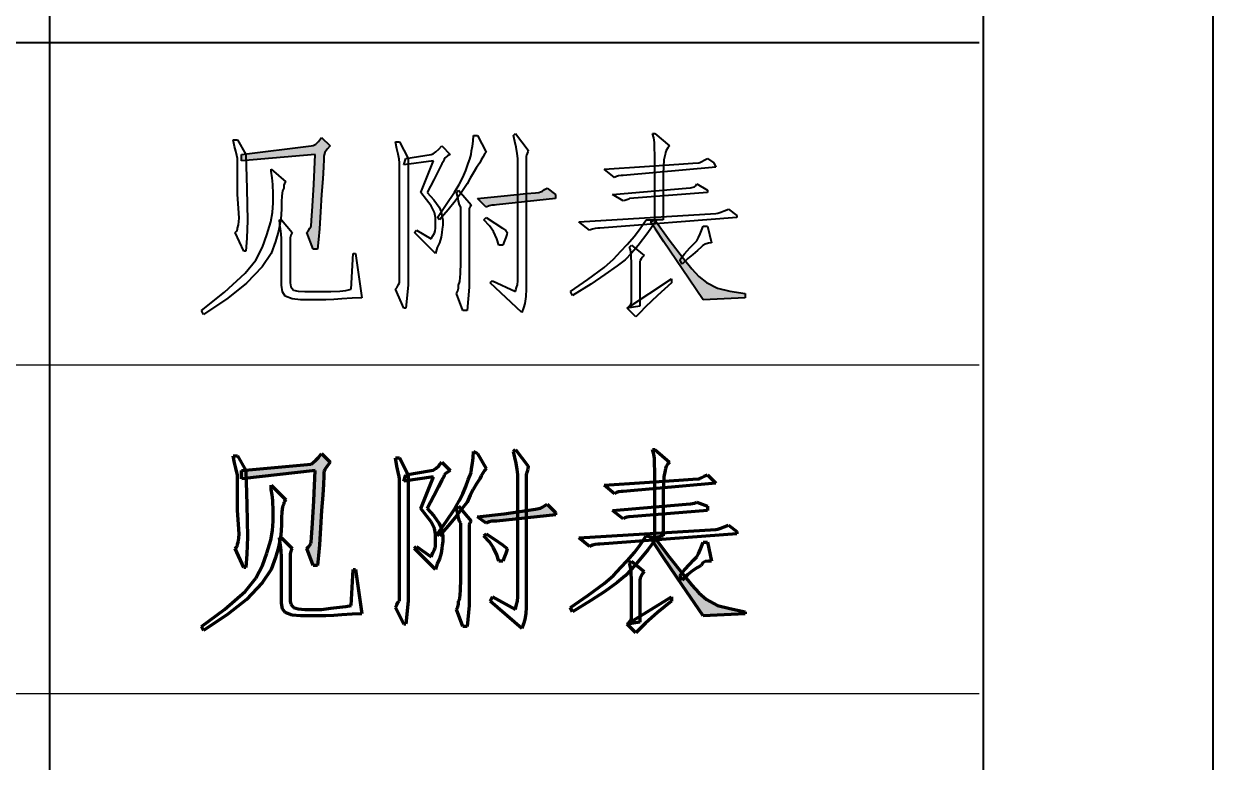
# Model space of a CAD drawing. Extents: x 457 to 4918, y -67 to 391.
# Drawn here: x 3634.45 to 3659.95, y -16.7 to -0.86 of the extents above; entities that cross this region are included whole.
import ezdxf

# ---------------------------------------------------------------- set-up
doc = ezdxf.new("R2010")
doc.units = 0
doc.header["$LTSCALE"] = 40
doc.header["$MEASUREMENT"] = 0
doc.layers.add('at_Entity', color=7, linetype='CONTINUOUS')
doc.layers.add('at_Solid', color=7, linetype='CONTINUOUS')

msp = doc.modelspace()

# ---------------------------------------------------------------- hatches: boundary and pattern name
at = {"layer": 'at_Solid'}
for points in [[(3640.744, -5.692), (3640.653, -5.692), (3640.518, -5.331), (3640.551, -5.29), (3640.584, -5.241), (3640.601, -5.208), (3640.608, -5.195), (3640.616, -5.076), (3640.637, -4.768), (3640.666, -4.305), (3640.698, -3.658), (3639.116, -3.794), (3639.116, -3.658), (3640.608, -3.477), (3640.65, -3.468), (3640.709, -3.437), (3640.768, -3.381), (3640.834, -3.297), (3641.015, -3.477), (3640.955, -3.545), (3640.906, -3.616), (3640.886, -3.664), (3640.879, -3.703), (3640.879, -3.761), (3640.873, -3.931), (3640.86, -4.184), (3640.834, -4.517), (3640.807, -4.891), (3640.785, -5.253), (3640.77, -5.482)], [(3645.851, -4.517), (3645.851, -4.607), (3644.586, -4.743), (3644.544, -4.744), (3644.484, -4.749), (3644.425, -4.762), (3644.36, -4.788), (3644.179, -4.607), (3644.746, -4.548), (3645.227, -4.498), (3645.422, -4.479), (3645.49, -4.472), (3645.524, -4.464), (3645.568, -4.443), (3645.612, -4.414), (3645.671, -4.381)], [(3649.016, -6.777), (3648.566, -6.115), (3648.174, -5.536), (3647.992, -5.264), (3647.885, -5.105), (3647.976, -5.059), (3648.289, -5.492), (3648.591, -5.893), (3648.774, -6.115), (3648.925, -6.28), (3649.087, -6.406), (3649.324, -6.527), (3649.586, -6.595), (3649.92, -6.642), (3649.92, -6.732)], [(3640.744, -12.473), (3640.653, -12.473), (3640.518, -12.111), (3640.551, -12.077), (3640.584, -12.039), (3640.601, -12.008), (3640.608, -11.975), (3640.616, -11.875), (3640.637, -11.567), (3640.666, -11.092), (3640.698, -10.438), (3639.116, -10.619), (3639.116, -10.438), (3640.608, -10.303), (3640.65, -10.268), (3640.709, -10.219), (3640.768, -10.162), (3640.834, -10.077), (3641.015, -10.258), (3640.955, -10.344), (3640.906, -10.415), (3640.886, -10.451), (3640.879, -10.484), (3640.879, -10.56), (3640.873, -10.73), (3640.86, -10.971), (3640.834, -11.297), (3640.807, -11.672), (3640.785, -12.033), (3640.77, -12.262)], [(3645.851, -11.342), (3645.851, -11.388), (3644.586, -11.523), (3644.544, -11.524), (3644.484, -11.529), (3644.425, -11.542), (3644.36, -11.568), (3644.179, -11.433), (3644.746, -11.367), (3645.227, -11.3), (3645.422, -11.266), (3645.49, -11.252), (3645.524, -11.244), (3645.568, -11.223), (3645.612, -11.194), (3645.671, -11.162)], [(3649.016, -13.557), (3648.566, -12.896), (3648.174, -12.316), (3647.992, -12.044), (3647.885, -11.885), (3647.976, -11.885), (3648.289, -12.291), (3648.591, -12.676), (3648.774, -12.895), (3648.925, -13.06), (3649.087, -13.206), (3649.324, -13.333), (3649.586, -13.401), (3649.92, -13.467), (3649.92, -13.512)]]:
    msp.add_hatch(color=0, dxfattribs=at).paths.add_polyline_path(points)

# ---------------------------------------------------------------- linework, layer by layer
at = {"layer": 'at_Entity', "color": 7, "lineweight": 40}
for p, q in [((3659.954, -67.166), (3659.954, 229.763)), ((3655.027, -62.194), (3655.027, 224.791)), ((3635.003, -22.191), (3635.003, 26.762)), ((3655.027, -62.194), (3655.027, -6.235))]:
    msp.add_line(p, q, dxfattribs=at)
at = {"layer": 'at_Entity', "color": 0, "lineweight": 40}
for p, q in [((3654.937, -1.263), (3474.899, -1.263)), ((3640.768, -3.381), (3640.834, -3.297)), ((3640.834, -3.297), (3641.015, -3.477)), ((3644.082, -3.376), (3644.089, -3.251)), ((3644.089, -3.251), (3644.179, -3.251)), ((3644.179, -3.251), (3644.36, -3.613)), ((3644.947, -3.251), (3644.993, -3.206)), ((3644.98, -3.382), (3644.947, -3.251)), ((3644.993, -3.206), (3645.264, -3.568)), ((3647.957, -3.305), (3647.931, -3.206)), ((3647.931, -3.206), (3647.976, -3.206)), ((3647.97, -3.399), (3647.957, -3.305)), ((3647.976, -3.206), (3648.292, -3.477)), ((3638.936, -3.342), (3639.026, -3.342)), ((3638.968, -3.485), (3638.936, -3.342)), ((3638.997, -3.587), (3638.968, -3.485)), ((3639.026, -3.342), (3639.207, -3.658)), ((3639.116, -3.658), (3640.608, -3.477)), ((3640.608, -3.477), (3640.65, -3.468)), ((3640.65, -3.468), (3640.709, -3.437)), ((3640.709, -3.437), (3640.768, -3.381)), ((3640.955, -3.545), (3640.906, -3.616)), ((3641.015, -3.477), (3640.955, -3.545)), ((3642.449, -3.537), (3642.416, -3.387)), ((3642.416, -3.387), (3642.506, -3.387)), ((3642.477, -3.654), (3642.449, -3.537)), ((3642.506, -3.387), (3642.687, -3.749)), ((3643.286, -3.6), (3643.345, -3.543)), ((3643.345, -3.543), (3643.411, -3.477)), ((3643.411, -3.477), (3643.591, -3.658)), ((3644.05, -3.582), (3644.067, -3.479)), ((3644.067, -3.479), (3644.082, -3.376)), ((3645.009, -3.503), (3644.98, -3.382)), ((3645.03, -3.639), (3645.009, -3.503)), ((3645.264, -3.568), (3645.257, -3.602)), ((3647.975, -3.53), (3647.97, -3.399)), ((3647.976, -3.658), (3647.975, -3.53)), ((3648.259, -3.518), (3648.226, -3.573)), ((3648.292, -3.477), (3648.259, -3.518)), ((3639.018, -3.679), (3638.997, -3.587)), ((3639.026, -3.749), (3639.018, -3.679)), ((3639.026, -3.809), (3639.026, -3.749)), ((3639.026, -3.923), (3639.026, -3.809)), ((3640.698, -3.658), (3639.116, -3.794)), ((3639.116, -3.794), (3639.116, -3.658)), ((3639.207, -3.658), (3639.232, -4.396)), ((3640.666, -4.305), (3640.698, -3.658)), ((3640.879, -3.761), (3640.873, -3.931)), ((3640.886, -3.664), (3640.879, -3.703)), ((3640.879, -3.703), (3640.879, -3.761)), ((3640.906, -3.616), (3640.886, -3.664)), ((3642.499, -3.762), (3642.477, -3.654)), ((3642.506, -3.839), (3642.499, -3.762)), ((3642.597, -3.884), (3642.642, -3.749)), ((3643.23, -3.794), (3642.597, -3.884)), ((3642.642, -3.749), (3643.184, -3.658)), ((3642.687, -3.749), (3642.687, -6.461)), ((3642.958, -4.472), (3643.23, -3.794)), ((3643.184, -3.658), (3643.226, -3.643)), ((3643.226, -3.643), (3643.286, -3.6)), ((3643.456, -3.794), (3643.412, -3.862)), ((3643.462, -3.761), (3643.456, -3.794)), ((3643.482, -3.73), (3643.462, -3.761)), ((3643.532, -3.692), (3643.482, -3.73)), ((3643.591, -3.658), (3643.532, -3.692)), ((3643.977, -3.854), (3644.011, -3.757)), ((3644.011, -3.757), (3644.043, -3.658)), ((3644.043, -3.658), (3644.05, -3.582)), ((3644.257, -3.774), (3644.224, -3.839)), ((3644.288, -3.714), (3644.257, -3.774)), ((3644.326, -3.655), (3644.288, -3.714)), ((3644.36, -3.613), (3644.326, -3.655)), ((3645.038, -3.749), (3645.03, -3.639)), ((3645.038, -6.37), (3645.038, -3.749)), ((3645.225, -3.671), (3645.219, -3.703)), ((3645.219, -3.703), (3645.219, -3.907)), ((3645.24, -3.64), (3645.225, -3.671)), ((3645.257, -3.602), (3645.24, -3.64)), ((3647.976, -5.059), (3647.976, -3.658)), ((3648.176, -3.775), (3648.159, -4.068)), ((3648.202, -3.658), (3648.176, -3.775)), ((3648.209, -3.619), (3648.202, -3.658)), ((3648.226, -3.573), (3648.209, -3.619)), ((3648.941, -3.831), (3648.984, -3.81)), ((3648.984, -3.81), (3649.04, -3.781)), ((3649.04, -3.781), (3649.106, -3.749)), ((3649.106, -3.749), (3649.242, -3.839)), ((3639.026, -4.194), (3639.026, -3.923)), ((3639.749, -4.02), (3639.749, -3.975)), ((3639.749, -3.975), (3640.066, -4.246)), ((3639.775, -4.158), (3639.749, -4.02)), ((3640.873, -3.931), (3640.86, -4.184)), ((3642.506, -3.952), (3642.506, -3.839)), ((3642.506, -4.156), (3642.506, -3.952)), ((3643.337, -4.006), (3643.238, -4.204)), ((3643.412, -3.862), (3643.337, -4.006)), ((3643.863, -4.155), (3643.923, -4.001)), ((3643.923, -4.001), (3643.977, -3.854)), ((3644.08, -4.061), (3644.018, -4.167)), ((3644.156, -3.941), (3644.08, -4.061)), ((3644.224, -3.839), (3644.156, -3.941)), ((3645.219, -3.907), (3645.219, -4.475)), ((3646.891, -3.975), (3647.756, -3.915)), ((3647.117, -4.155), (3646.891, -3.975)), ((3649.287, -3.929), (3647.298, -4.11)), ((3647.756, -3.915), (3648.491, -3.866)), ((3648.159, -4.068), (3648.157, -4.491)), ((3648.491, -3.866), (3648.798, -3.846)), ((3648.798, -3.846), (3648.925, -3.839)), ((3648.925, -3.839), (3648.941, -3.831)), ((3649.242, -3.839), (3649.287, -3.929)), ((3639.026, -4.517), (3639.026, -4.194)), ((3639.789, -4.301), (3639.775, -4.158)), ((3639.794, -4.503), (3639.789, -4.301)), ((3640.023, -4.318), (3640.02, -4.349)), ((3640.039, -4.28), (3640.023, -4.318)), ((3640.066, -4.246), (3640.039, -4.28)), ((3640.637, -4.768), (3640.666, -4.305)), ((3640.86, -4.184), (3640.834, -4.517)), ((3642.506, -4.615), (3642.506, -4.156)), ((3643.238, -4.204), (3643.094, -4.472)), ((3643.682, -4.465), (3643.783, -4.3)), ((3643.783, -4.3), (3643.863, -4.155)), ((3643.953, -4.291), (3643.842, -4.462)), ((3644.018, -4.167), (3643.953, -4.291)), ((3647.157, -4.129), (3647.117, -4.155)), ((3647.202, -4.116), (3647.157, -4.129)), ((3647.257, -4.111), (3647.202, -4.116)), ((3647.298, -4.11), (3647.257, -4.111)), ((3648.829, -4.352), (3648.866, -4.324)), ((3648.866, -4.324), (3648.88, -4.291)), ((3648.88, -4.291), (3649.106, -4.427)), ((3639.052, -4.811), (3639.026, -4.517)), ((3639.232, -4.396), (3639.244, -5.078)), ((3639.794, -4.698), (3639.794, -4.503)), ((3639.978, -4.547), (3639.975, -4.676)), ((3639.994, -4.439), (3639.978, -4.547)), ((3640.02, -4.381), (3639.994, -4.439)), ((3640.02, -4.349), (3640.02, -4.381)), ((3640.834, -4.517), (3640.807, -4.891)), ((3643.083, -4.629), (3642.958, -4.472)), ((3643.094, -4.472), (3643.239, -4.632)), ((3643.507, -4.734), (3643.682, -4.465)), ((3643.842, -4.462), (3643.696, -4.663)), ((3643.727, -4.472), (3643.772, -4.427)), ((3643.753, -4.57), (3643.727, -4.472)), ((3643.769, -4.658), (3643.753, -4.57)), ((3643.772, -4.427), (3644.043, -4.743)), ((3644.179, -4.607), (3644.746, -4.548)), ((3644.746, -4.548), (3645.227, -4.498)), ((3645.219, -4.475), (3645.219, -5.343)), ((3645.227, -4.498), (3645.422, -4.479)), ((3645.422, -4.479), (3645.49, -4.472)), ((3645.49, -4.472), (3645.524, -4.464)), ((3645.524, -4.464), (3645.568, -4.443)), ((3645.568, -4.443), (3645.612, -4.414)), ((3645.612, -4.414), (3645.671, -4.381)), ((3645.671, -4.381), (3645.851, -4.517)), ((3645.851, -4.517), (3645.851, -4.607)), ((3647.072, -4.517), (3648.654, -4.381)), ((3647.298, -4.653), (3647.072, -4.517)), ((3649.106, -4.472), (3647.433, -4.607)), ((3648.157, -4.491), (3648.157, -5.059)), ((3648.654, -4.381), (3648.746, -4.374)), ((3648.746, -4.374), (3648.829, -4.352)), ((3649.106, -4.427), (3649.106, -4.472)), ((3639.063, -5.023), (3639.052, -4.811)), ((3639.781, -4.901), (3639.794, -4.698)), ((3639.975, -4.833), (3639.959, -5.045)), ((3639.975, -4.676), (3639.975, -4.833)), ((3640.616, -5.076), (3640.637, -4.768)), ((3642.506, -5.15), (3642.506, -4.615)), ((3643.181, -4.763), (3643.083, -4.629)), ((3643.251, -4.904), (3643.181, -4.763)), ((3643.239, -4.632), (3643.355, -4.791)), ((3643.32, -5.014), (3643.507, -4.734)), ((3643.355, -4.791), (3643.397, -4.89)), ((3643.548, -4.844), (3643.365, -5.059)), ((3643.696, -4.663), (3643.548, -4.844)), ((3643.79, -4.739), (3643.769, -4.658)), ((3643.817, -4.788), (3643.79, -4.739)), ((3643.817, -4.862), (3643.817, -4.788)), ((3644.001, -4.815), (3643.998, -4.846)), ((3643.998, -4.846), (3643.998, -4.879)), ((3644.017, -4.777), (3644.001, -4.815)), ((3644.043, -4.743), (3644.017, -4.777)), ((3644.36, -4.788), (3644.179, -4.607)), ((3644.425, -4.762), (3644.36, -4.788)), ((3644.484, -4.749), (3644.425, -4.762)), ((3644.544, -4.744), (3644.484, -4.749)), ((3644.586, -4.743), (3644.544, -4.744)), ((3645.851, -4.607), (3644.586, -4.743)), ((3647.337, -4.646), (3647.298, -4.653)), ((3647.381, -4.631), (3647.337, -4.646)), ((3647.419, -4.615), (3647.381, -4.631)), ((3647.433, -4.607), (3647.419, -4.615)), ((3649.466, -4.866), (3649.558, -4.833)), ((3649.558, -4.833), (3649.739, -4.969)), ((3639.051, -5.172), (3639.063, -5.023)), ((3639.244, -5.078), (3639.233, -5.454)), ((3639.744, -5.106), (3639.781, -4.901)), ((3639.959, -5.045), (3639.911, -5.301)), ((3639.937, -5.158), (3639.93, -5.059)), ((3639.93, -5.059), (3639.975, -5.059)), ((3639.975, -5.059), (3640.201, -5.331)), ((3640.608, -5.195), (3640.616, -5.076)), ((3640.807, -4.891), (3640.785, -5.253)), ((3643.275, -5.014), (3643.251, -4.904)), ((3643.275, -5.08), (3643.275, -5.014)), ((3643.275, -5.139), (3643.275, -5.08)), ((3643.365, -5.059), (3643.32, -5.014)), ((3643.397, -4.89), (3643.411, -4.969)), ((3643.411, -4.969), (3643.43, -5.07)), ((3643.43, -5.07), (3643.43, -5.179)), ((3643.817, -5.006), (3643.817, -4.862)), ((3643.817, -5.309), (3643.817, -5.006)), ((3643.998, -4.879), (3643.998, -5.006)), ((3643.998, -5.006), (3643.998, -5.335)), ((3644.315, -5.059), (3644.36, -5.014)), ((3644.432, -5.191), (3644.315, -5.059)), ((3644.36, -5.014), (3644.545, -5.134)), ((3646.349, -5.105), (3649.287, -4.924)), ((3649.739, -5.014), (3646.801, -5.24)), ((3647.664, -5.249), (3647.795, -5.059)), ((3647.795, -5.059), (3648.021, -5.059)), ((3648.021, -5.059), (3647.826, -5.34)), ((3647.885, -5.105), (3647.976, -5.059)), ((3648.157, -5.059), (3647.976, -5.059)), ((3647.976, -5.059), (3648.289, -5.492)), ((3649.287, -4.924), (3649.329, -4.916)), ((3649.329, -4.916), (3649.394, -4.895)), ((3649.394, -4.895), (3649.466, -4.866)), ((3649.739, -4.969), (3649.739, -5.014)), ((3638.981, -5.331), (3639.007, -5.304)), ((3639.162, -5.737), (3638.981, -5.331)), ((3639.007, -5.304), (3639.024, -5.282)), ((3639.024, -5.282), (3639.026, -5.266)), ((3639.026, -5.24), (3639.051, -5.172)), ((3639.026, -5.266), (3639.026, -5.24)), ((3639.661, -5.384), (3639.744, -5.106)), ((3639.911, -5.301), (3639.841, -5.527)), ((3639.952, -5.25), (3639.937, -5.158)), ((3639.968, -5.365), (3639.952, -5.25)), ((3640.201, -5.331), (3640.175, -5.391)), ((3640.518, -5.331), (3640.551, -5.29)), ((3640.653, -5.692), (3640.518, -5.331)), ((3640.551, -5.29), (3640.584, -5.241)), ((3640.584, -5.241), (3640.601, -5.208)), ((3640.601, -5.208), (3640.608, -5.195)), ((3640.785, -5.253), (3640.77, -5.482)), ((3642.506, -5.686), (3642.506, -5.15)), ((3642.823, -5.331), (3642.868, -5.285)), ((3643.275, -5.783), (3642.823, -5.331)), ((3642.868, -5.285), (3643.184, -5.466)), ((3643.218, -5.406), (3643.251, -5.346)), ((3643.251, -5.346), (3643.268, -5.299)), ((3643.268, -5.299), (3643.275, -5.24)), ((3643.275, -5.199), (3643.275, -5.139)), ((3643.275, -5.24), (3643.275, -5.199)), ((3643.411, -5.331), (3643.396, -5.433)), ((3643.417, -5.258), (3643.411, -5.331)), ((3643.43, -5.179), (3643.417, -5.258)), ((3643.817, -5.647), (3643.817, -5.309)), ((3643.998, -5.335), (3643.998, -5.827)), ((3644.518, -5.314), (3644.432, -5.191)), ((3644.588, -5.466), (3644.518, -5.314)), ((3644.545, -5.134), (3644.711, -5.238)), ((3644.711, -5.238), (3644.785, -5.291)), ((3644.785, -5.291), (3644.812, -5.331)), ((3644.812, -5.331), (3644.804, -5.373)), ((3645.219, -5.343), (3645.219, -6.551)), ((3646.575, -5.285), (3646.349, -5.105)), ((3646.64, -5.259), (3646.575, -5.285)), ((3646.699, -5.246), (3646.64, -5.259)), ((3646.759, -5.241), (3646.699, -5.246)), ((3646.801, -5.24), (3646.759, -5.241)), ((3647.541, -5.414), (3647.664, -5.249)), ((3647.826, -5.34), (3647.624, -5.609)), ((3647.992, -5.264), (3647.885, -5.105)), ((3648.174, -5.536), (3647.992, -5.264)), ((3648.952, -5.362), (3648.983, -5.287)), ((3648.983, -5.287), (3649.016, -5.195)), ((3649.016, -5.195), (3649.106, -5.195)), ((3649.106, -5.195), (3649.196, -5.557)), ((3639.233, -5.454), (3639.207, -5.737)), ((3639.568, -5.647), (3639.661, -5.384)), ((3639.841, -5.527), (3639.749, -5.783)), ((3639.975, -5.466), (3639.968, -5.365)), ((3639.975, -6.461), (3639.975, -5.466)), ((3640.158, -5.446), (3640.156, -5.479)), ((3640.156, -5.479), (3640.156, -5.511)), ((3640.156, -5.511), (3640.156, -5.576)), ((3640.156, -5.576), (3640.156, -5.768)), ((3640.175, -5.391), (3640.158, -5.446)), ((3640.77, -5.482), (3640.744, -5.692)), ((3643.184, -5.466), (3643.218, -5.406)), ((3643.358, -5.553), (3643.314, -5.658)), ((3643.396, -5.433), (3643.358, -5.553)), ((3644.631, -5.602), (3644.588, -5.466)), ((3644.721, -5.602), (3644.631, -5.602)), ((3644.754, -5.51), (3644.721, -5.602)), ((3644.783, -5.438), (3644.754, -5.51)), ((3644.804, -5.373), (3644.783, -5.438)), ((3647.253, -5.737), (3647.388, -5.593)), ((3647.388, -5.593), (3647.541, -5.414)), ((3647.433, -5.647), (3647.479, -5.602)), ((3647.479, -5.602), (3647.75, -5.828)), ((3647.624, -5.609), (3647.481, -5.774)), ((3648.566, -6.115), (3648.174, -5.536)), ((3648.289, -5.492), (3648.591, -5.893)), ((3648.729, -5.665), (3648.808, -5.584)), ((3648.808, -5.584), (3648.88, -5.511)), ((3648.88, -5.511), (3648.914, -5.443)), ((3648.914, -5.443), (3648.952, -5.362)), ((3649.058, -5.586), (3649.01, -5.614)), ((3649.129, -5.564), (3649.058, -5.586)), ((3649.196, -5.557), (3649.129, -5.564)), ((3639.207, -5.737), (3639.162, -5.737)), ((3639.423, -5.923), (3639.568, -5.647)), ((3639.749, -5.783), (3639.555, -6.07)), ((3640.156, -5.768), (3640.156, -6.049)), ((3640.744, -5.692), (3640.653, -5.692)), ((3641.467, -6.551), (3641.512, -5.783)), ((3641.512, -5.783), (3641.557, -5.783)), ((3641.557, -5.783), (3641.693, -6.732)), ((3642.506, -6.077), (3642.506, -5.686)), ((3643.314, -5.658), (3643.275, -5.783)), ((3643.817, -5.974), (3643.817, -5.647)), ((3643.998, -5.827), (3643.998, -6.506)), ((3647.094, -5.908), (3647.253, -5.737)), ((3647.481, -5.774), (3647.343, -5.918)), ((3647.459, -5.707), (3647.433, -5.647)), ((3647.473, -5.812), (3647.459, -5.707)), ((3647.478, -6.016), (3647.473, -5.812)), ((3647.717, -5.862), (3647.684, -5.9)), ((3647.75, -5.828), (3647.717, -5.862)), ((3648.518, -5.918), (3648.619, -5.791)), ((3648.619, -5.791), (3648.729, -5.665)), ((3648.791, -5.803), (3648.688, -5.891)), ((3648.894, -5.716), (3648.791, -5.803)), ((3648.97, -5.647), (3648.894, -5.716)), ((3649.01, -5.614), (3648.97, -5.647)), ((3639.195, -6.209), (3639.423, -5.923)), ((3639.555, -6.07), (3639.222, -6.423)), ((3640.156, -6.049), (3640.156, -6.416)), ((3642.506, -6.332), (3642.506, -6.077)), ((3643.815, -6.214), (3643.817, -5.974)), ((3646.541, -6.341), (3646.892, -6.084)), ((3646.892, -6.084), (3647.094, -5.908)), ((3647.173, -6.045), (3646.909, -6.234)), ((3647.343, -5.918), (3647.173, -6.045)), ((3647.479, -6.235), (3647.478, -6.016)), ((3647.666, -5.931), (3647.659, -5.963)), ((3647.659, -5.963), (3647.659, -6.067)), ((3647.659, -6.067), (3647.659, -6.265)), ((3647.684, -5.9), (3647.666, -5.931)), ((3648.563, -6.009), (3648.518, -5.918)), ((3648.688, -5.891), (3648.563, -6.009)), ((3649.016, -6.777), (3648.566, -6.115)), ((3648.591, -5.893), (3648.774, -6.115)), ((3648.774, -6.115), (3648.925, -6.28)), ((3638.748, -6.613), (3639.195, -6.209)), ((3642.506, -6.416), (3642.506, -6.332)), ((3643.798, -6.384), (3643.815, -6.214)), ((3644.45, -6.416), (3644.495, -6.37)), ((3644.495, -6.37), (3644.993, -6.596)), ((3645.031, -6.455), (3645.038, -6.37)), ((3646.168, -6.596), (3646.541, -6.341)), ((3646.909, -6.234), (3646.605, -6.438)), ((3647.388, -6.958), (3648.337, -6.325)), ((3647.479, -6.444), (3647.479, -6.235)), ((3647.659, -6.265), (3647.659, -6.534)), ((3648.337, -6.325), (3648.337, -6.416)), ((3648.925, -6.28), (3649.087, -6.406)), ((3638.258, -7.003), (3638.748, -6.613)), ((3639.222, -6.423), (3638.819, -6.74)), ((3639.995, -6.604), (3639.975, -6.461)), ((3640.055, -6.701), (3639.995, -6.604)), ((3640.156, -6.416), (3640.174, -6.501)), ((3640.174, -6.501), (3640.232, -6.567)), ((3640.232, -6.567), (3640.329, -6.59)), ((3640.329, -6.59), (3640.472, -6.596)), ((3640.472, -6.596), (3640.834, -6.596)), ((3640.834, -6.596), (3641.028, -6.596)), ((3641.028, -6.596), (3641.226, -6.591)), ((3641.226, -6.591), (3641.355, -6.577)), ((3641.355, -6.577), (3641.467, -6.551)), ((3642.416, -6.551), (3642.443, -6.517)), ((3642.597, -6.958), (3642.416, -6.551)), ((3642.443, -6.517), (3642.465, -6.479)), ((3642.465, -6.479), (3642.48, -6.448)), ((3642.48, -6.448), (3642.506, -6.416)), ((3642.687, -6.461), (3642.642, -6.958)), ((3643.727, -6.642), (3643.753, -6.581)), ((3643.753, -6.581), (3643.77, -6.527)), ((3643.77, -6.527), (3643.772, -6.494)), ((3643.772, -6.461), (3643.798, -6.384)), ((3643.772, -6.494), (3643.772, -6.461)), ((3643.998, -6.506), (3643.953, -7.003)), ((3645.128, -7.048), (3644.45, -6.416)), ((3644.993, -6.596), (3645, -6.561)), ((3645, -6.561), (3645.016, -6.513)), ((3645.016, -6.513), (3645.031, -6.455)), ((3645.219, -6.551), (3645.211, -6.705)), ((3646.213, -6.687), (3646.168, -6.596)), ((3646.605, -6.438), (3646.213, -6.687)), ((3647.479, -6.603), (3647.479, -6.444)), ((3647.479, -6.737), (3647.479, -6.603)), ((3647.659, -6.534), (3647.659, -6.913)), ((3648.337, -6.416), (3648.039, -6.687)), ((3649.087, -6.406), (3649.324, -6.527)), ((3649.324, -6.527), (3649.586, -6.595)), ((3649.586, -6.595), (3649.92, -6.642)), ((3638.819, -6.74), (3638.303, -7.094)), ((3640.204, -6.759), (3640.055, -6.701)), ((3640.382, -6.777), (3640.204, -6.759)), ((3640.924, -6.777), (3640.382, -6.777)), ((3641.095, -6.77), (3640.924, -6.777)), ((3641.266, -6.755), (3641.095, -6.77)), ((3641.49, -6.739), (3641.266, -6.755)), ((3641.693, -6.732), (3641.49, -6.739)), ((3643.863, -7.003), (3643.727, -6.642)), ((3645.189, -6.853), (3645.161, -6.95)), ((3645.211, -6.705), (3645.189, -6.853)), ((3647.421, -6.924), (3647.455, -6.886)), ((3647.455, -6.886), (3647.472, -6.855)), ((3647.472, -6.855), (3647.479, -6.822)), ((3647.479, -6.822), (3647.479, -6.737)), ((3648.039, -6.687), (3647.78, -6.93)), ((3649.92, -6.732), (3649.016, -6.777)), ((3649.92, -6.642), (3649.92, -6.732)), ((3638.303, -7.094), (3638.258, -7.003)), ((3642.642, -6.958), (3642.597, -6.958)), ((3643.953, -7.003), (3643.863, -7.003)), ((3645.161, -6.95), (3645.128, -7.048)), ((3647.659, -6.913), (3647.388, -6.958)), ((3647.388, -6.958), (3647.421, -6.924)), ((3647.569, -7.139), (3647.388, -6.958)), ((3647.655, -7.053), (3647.569, -7.139)), ((3647.78, -6.93), (3647.655, -7.053))]:
    msp.add_line(p, q, dxfattribs=at)
at = {"layer": 'at_Entity', "color": 0, "lineweight": 80}
for p, q in [((3638.936, -10.122), (3639.026, -10.122)), ((3638.968, -10.272), (3638.936, -10.122)), ((3639.026, -10.122), (3639.207, -10.438)), ((3640.709, -10.219), (3640.768, -10.162)), ((3640.768, -10.162), (3640.834, -10.077)), ((3640.834, -10.077), (3641.015, -10.258)), ((3642.449, -10.344), (3642.416, -10.167)), ((3642.416, -10.167), (3642.506, -10.167)), ((3642.506, -10.167), (3642.687, -10.529)), ((3644.067, -10.281), (3644.082, -10.163)), ((3644.082, -10.163), (3644.089, -10.032)), ((3644.089, -10.032), (3644.179, -10.077)), ((3644.179, -10.077), (3644.36, -10.393)), ((3644.947, -10.032), (3644.993, -9.986)), ((3644.98, -10.163), (3644.947, -10.032)), ((3645.009, -10.284), (3644.98, -10.163)), ((3644.993, -9.986), (3645.264, -10.348)), ((3647.957, -10.085), (3647.931, -9.986)), ((3647.931, -9.986), (3647.976, -9.986)), ((3647.97, -10.18), (3647.957, -10.085)), ((3647.975, -10.311), (3647.97, -10.18)), ((3647.976, -9.986), (3648.292, -10.258)), ((3638.997, -10.387), (3638.968, -10.272)), ((3639.018, -10.478), (3638.997, -10.387)), ((3639.116, -10.438), (3640.608, -10.303)), ((3640.698, -10.438), (3639.116, -10.619)), ((3639.116, -10.619), (3639.116, -10.438)), ((3639.207, -10.438), (3639.232, -11.177)), ((3640.608, -10.303), (3640.65, -10.268)), ((3640.65, -10.268), (3640.709, -10.219)), ((3640.666, -11.092), (3640.698, -10.438)), ((3640.886, -10.451), (3640.879, -10.484)), ((3640.906, -10.415), (3640.886, -10.451)), ((3640.955, -10.344), (3640.906, -10.415)), ((3641.015, -10.258), (3640.955, -10.344)), ((3642.477, -10.472), (3642.449, -10.344)), ((3642.642, -10.529), (3643.184, -10.438)), ((3643.184, -10.438), (3643.226, -10.429)), ((3643.226, -10.429), (3643.286, -10.398)), ((3643.286, -10.398), (3643.345, -10.342)), ((3643.345, -10.342), (3643.411, -10.258)), ((3643.411, -10.258), (3643.591, -10.438)), ((3643.591, -10.438), (3643.532, -10.472)), ((3644.043, -10.484), (3644.05, -10.4)), ((3644.05, -10.4), (3644.067, -10.281)), ((3644.326, -10.435), (3644.288, -10.495)), ((3644.36, -10.393), (3644.326, -10.435)), ((3645.03, -10.419), (3645.009, -10.284)), ((3645.038, -10.529), (3645.03, -10.419)), ((3645.257, -10.408), (3645.24, -10.463)), ((3645.264, -10.348), (3645.257, -10.408)), ((3647.976, -10.438), (3647.975, -10.311)), ((3647.976, -11.885), (3647.976, -10.438)), ((3648.202, -10.438), (3648.176, -10.575)), ((3648.209, -10.399), (3648.202, -10.438)), ((3648.226, -10.353), (3648.209, -10.399)), ((3648.259, -10.299), (3648.226, -10.353)), ((3648.292, -10.258), (3648.259, -10.299)), ((3639.026, -10.529), (3639.018, -10.478)), ((3639.026, -10.595), (3639.026, -10.529)), ((3639.026, -10.722), (3639.026, -10.595)), ((3640.879, -10.56), (3640.873, -10.73)), ((3640.879, -10.484), (3640.879, -10.56)), ((3642.499, -10.568), (3642.477, -10.472)), ((3642.506, -10.619), (3642.499, -10.568)), ((3642.506, -10.732), (3642.506, -10.619)), ((3642.597, -10.664), (3642.642, -10.529)), ((3643.23, -10.574), (3642.597, -10.664)), ((3642.687, -10.529), (3642.687, -13.241)), ((3642.958, -11.252), (3643.23, -10.574)), ((3643.412, -10.642), (3643.337, -10.786)), ((3643.456, -10.574), (3643.412, -10.642)), ((3643.462, -10.541), (3643.456, -10.574)), ((3643.482, -10.51), (3643.462, -10.541)), ((3643.532, -10.472), (3643.482, -10.51)), ((3643.923, -10.782), (3643.977, -10.64)), ((3643.977, -10.64), (3644.011, -10.556)), ((3644.011, -10.556), (3644.043, -10.484)), ((3644.224, -10.619), (3644.156, -10.722)), ((3644.257, -10.554), (3644.224, -10.619)), ((3644.288, -10.495), (3644.257, -10.554)), ((3645.038, -13.151), (3645.038, -10.529)), ((3645.225, -10.496), (3645.219, -10.529)), ((3645.219, -10.529), (3645.219, -10.732)), ((3645.24, -10.463), (3645.225, -10.496)), ((3646.891, -10.755), (3647.756, -10.696)), ((3649.287, -10.71), (3647.298, -10.89)), ((3647.756, -10.696), (3648.491, -10.646)), ((3648.176, -10.575), (3648.159, -10.868)), ((3648.491, -10.646), (3648.798, -10.626)), ((3648.798, -10.626), (3648.925, -10.619)), ((3648.925, -10.619), (3648.941, -10.611)), ((3648.941, -10.611), (3648.984, -10.59)), ((3648.984, -10.59), (3649.04, -10.562)), ((3649.04, -10.562), (3649.106, -10.529)), ((3649.106, -10.529), (3649.242, -10.664)), ((3649.242, -10.664), (3649.287, -10.71)), ((3639.026, -10.993), (3639.026, -10.722)), ((3639.749, -10.845), (3639.749, -10.755)), ((3639.749, -10.755), (3640.066, -11.071)), ((3639.775, -10.957), (3639.749, -10.845)), ((3639.789, -11.089), (3639.775, -10.957)), ((3640.873, -10.73), (3640.86, -10.971)), ((3642.506, -10.937), (3642.506, -10.732)), ((3642.506, -11.395), (3642.506, -10.937)), ((3643.337, -10.786), (3643.238, -10.984)), ((3643.783, -11.087), (3643.863, -10.936)), ((3643.863, -10.936), (3643.923, -10.782)), ((3644.018, -10.966), (3643.953, -11.116)), ((3644.08, -10.847), (3644.018, -10.966)), ((3644.156, -10.722), (3644.08, -10.847)), ((3645.219, -10.732), (3645.219, -11.3)), ((3647.117, -10.936), (3646.891, -10.755)), ((3647.157, -10.91), (3647.117, -10.936)), ((3647.202, -10.896), (3647.157, -10.91)), ((3647.257, -10.891), (3647.202, -10.896)), ((3647.298, -10.89), (3647.257, -10.891)), ((3648.159, -10.868), (3648.157, -11.278)), ((3639.026, -11.297), (3639.026, -10.993)), ((3639.232, -11.177), (3639.244, -11.859)), ((3639.794, -11.303), (3639.789, -11.089)), ((3639.994, -11.22), (3639.978, -11.327)), ((3640.02, -11.162), (3639.994, -11.22)), ((3640.023, -11.12), (3640.02, -11.136)), ((3640.02, -11.136), (3640.02, -11.162)), ((3640.039, -11.098), (3640.023, -11.12)), ((3640.066, -11.071), (3640.039, -11.098)), ((3640.637, -11.567), (3640.666, -11.092)), ((3640.86, -10.971), (3640.834, -11.297)), ((3643.238, -10.984), (3643.094, -11.252)), ((3643.682, -11.265), (3643.783, -11.087)), ((3643.727, -11.252), (3643.772, -11.207)), ((3643.772, -11.207), (3644.043, -11.523)), ((3643.953, -11.116), (3643.842, -11.261)), ((3645.524, -11.244), (3645.568, -11.223)), ((3645.568, -11.223), (3645.612, -11.194)), ((3645.612, -11.194), (3645.671, -11.162)), ((3645.671, -11.162), (3645.851, -11.342)), ((3647.072, -11.297), (3648.654, -11.162)), ((3648.654, -11.162), (3648.746, -11.155)), ((3648.746, -11.155), (3648.829, -11.138)), ((3648.829, -11.138), (3648.866, -11.123)), ((3648.866, -11.123), (3648.88, -11.116)), ((3648.88, -11.116), (3649.106, -11.207)), ((3649.106, -11.207), (3649.106, -11.297)), ((3639.052, -11.591), (3639.026, -11.297)), ((3639.794, -11.523), (3639.794, -11.303)), ((3639.978, -11.327), (3639.975, -11.457)), ((3639.975, -11.457), (3639.975, -11.614)), ((3640.834, -11.297), (3640.807, -11.672)), ((3642.506, -11.93), (3642.506, -11.395)), ((3643.083, -11.409), (3642.958, -11.252)), ((3643.181, -11.543), (3643.083, -11.409)), ((3643.094, -11.252), (3643.239, -11.412)), ((3643.239, -11.412), (3643.355, -11.572)), ((3643.507, -11.533), (3643.682, -11.265)), ((3643.696, -11.445), (3643.548, -11.624)), ((3643.842, -11.261), (3643.696, -11.445)), ((3643.753, -11.37), (3643.727, -11.252)), ((3643.769, -11.456), (3643.753, -11.37)), ((3643.79, -11.525), (3643.769, -11.456)), ((3644.179, -11.433), (3644.746, -11.367)), ((3644.36, -11.568), (3644.179, -11.433)), ((3645.851, -11.388), (3644.586, -11.523)), ((3644.746, -11.367), (3645.227, -11.3)), ((3645.219, -11.3), (3645.219, -12.168)), ((3645.227, -11.3), (3645.422, -11.266)), ((3645.422, -11.266), (3645.49, -11.252)), ((3645.49, -11.252), (3645.524, -11.244)), ((3645.851, -11.342), (3645.851, -11.388)), ((3647.298, -11.478), (3647.072, -11.297)), ((3647.337, -11.452), (3647.298, -11.478)), ((3647.381, -11.439), (3647.337, -11.452)), ((3647.419, -11.434), (3647.381, -11.439)), ((3647.433, -11.433), (3647.419, -11.434)), ((3649.106, -11.297), (3647.433, -11.433)), ((3648.157, -11.278), (3648.157, -11.84)), ((3639.063, -11.803), (3639.052, -11.591)), ((3639.744, -11.931), (3639.781, -11.727)), ((3639.781, -11.727), (3639.794, -11.523)), ((3639.975, -11.614), (3639.959, -11.826)), ((3640.616, -11.875), (3640.637, -11.567)), ((3640.807, -11.672), (3640.785, -12.033)), ((3643.251, -11.684), (3643.181, -11.543)), ((3643.275, -11.795), (3643.251, -11.684)), ((3643.32, -11.795), (3643.507, -11.533)), ((3643.355, -11.572), (3643.397, -11.67)), ((3643.548, -11.624), (3643.365, -11.84)), ((3643.397, -11.67), (3643.411, -11.749)), ((3643.817, -11.568), (3643.79, -11.525)), ((3643.817, -11.642), (3643.817, -11.568)), ((3643.817, -11.786), (3643.817, -11.642)), ((3644.001, -11.595), (3643.998, -11.626)), ((3643.998, -11.626), (3643.998, -11.659)), ((3643.998, -11.659), (3643.998, -11.793)), ((3644.017, -11.557), (3644.001, -11.595)), ((3644.043, -11.523), (3644.017, -11.557)), ((3644.425, -11.542), (3644.36, -11.568)), ((3644.484, -11.529), (3644.425, -11.542)), ((3644.544, -11.524), (3644.484, -11.529)), ((3644.586, -11.523), (3644.544, -11.524)), ((3646.349, -11.885), (3649.287, -11.704)), ((3649.287, -11.704), (3649.329, -11.696)), ((3649.329, -11.696), (3649.394, -11.675)), ((3649.394, -11.675), (3649.466, -11.646)), ((3649.466, -11.646), (3649.558, -11.614)), ((3649.558, -11.614), (3649.739, -11.749)), ((3639.026, -12.021), (3639.051, -11.952)), ((3639.051, -11.952), (3639.063, -11.803)), ((3639.244, -11.859), (3639.233, -12.234)), ((3639.661, -12.21), (3639.744, -11.931)), ((3639.959, -11.826), (3639.911, -12.081)), ((3639.937, -11.957), (3639.93, -11.885)), ((3639.93, -11.885), (3639.975, -11.885)), ((3639.952, -12.039), (3639.937, -11.957)), ((3639.975, -11.885), (3640.201, -12.111)), ((3640.601, -12.008), (3640.608, -11.975)), ((3640.608, -11.975), (3640.616, -11.875)), ((3642.506, -12.466), (3642.506, -11.93)), ((3643.275, -11.86), (3643.275, -11.795)), ((3643.275, -11.922), (3643.275, -11.86)), ((3643.275, -11.998), (3643.275, -11.922)), ((3643.365, -11.84), (3643.32, -11.795)), ((3643.411, -11.749), (3643.43, -11.85)), ((3643.43, -11.96), (3643.417, -12.039)), ((3643.43, -11.85), (3643.43, -11.96)), ((3643.817, -12.09), (3643.817, -11.786)), ((3643.998, -11.793), (3643.998, -12.139)), ((3644.315, -11.84), (3644.36, -11.795)), ((3644.432, -11.971), (3644.315, -11.84)), ((3644.36, -11.795), (3644.545, -11.92)), ((3644.518, -12.094), (3644.432, -11.971)), ((3644.545, -11.92), (3644.711, -12.036)), ((3646.575, -12.066), (3646.349, -11.885)), ((3649.739, -11.795), (3646.801, -12.021)), ((3647.664, -12.03), (3647.795, -11.84)), ((3647.795, -11.84), (3648.021, -11.885)), ((3648.021, -11.885), (3647.826, -12.139)), ((3647.992, -12.044), (3647.885, -11.885)), ((3647.885, -11.885), (3647.976, -11.885)), ((3648.157, -11.84), (3647.976, -11.885)), ((3647.976, -11.885), (3648.289, -12.291)), ((3648.983, -12.067), (3649.016, -11.975)), ((3649.016, -11.975), (3649.106, -11.975)), ((3649.106, -11.975), (3649.196, -12.382)), ((3649.739, -11.749), (3649.739, -11.795)), ((3638.981, -12.111), (3639.007, -12.084)), ((3639.162, -12.518), (3638.981, -12.111)), ((3639.007, -12.084), (3639.024, -12.062)), ((3639.024, -12.062), (3639.026, -12.047)), ((3639.026, -12.047), (3639.026, -12.021)), ((3639.233, -12.234), (3639.207, -12.518)), ((3639.568, -12.473), (3639.661, -12.21)), ((3639.911, -12.081), (3639.841, -12.307)), ((3639.968, -12.165), (3639.952, -12.039)), ((3639.975, -12.292), (3639.968, -12.165)), ((3640.158, -12.226), (3640.156, -12.259)), ((3640.175, -12.171), (3640.158, -12.226)), ((3640.201, -12.111), (3640.175, -12.171)), ((3640.518, -12.111), (3640.551, -12.077)), ((3640.653, -12.473), (3640.518, -12.111)), ((3640.551, -12.077), (3640.584, -12.039)), ((3640.584, -12.039), (3640.601, -12.008)), ((3640.785, -12.033), (3640.77, -12.262)), ((3642.823, -12.111), (3642.868, -12.066)), ((3643.275, -12.563), (3642.823, -12.111)), ((3642.868, -12.066), (3643.184, -12.292)), ((3643.184, -12.292), (3643.218, -12.206)), ((3643.218, -12.206), (3643.251, -12.134)), ((3643.251, -12.134), (3643.268, -12.099)), ((3643.268, -12.099), (3643.275, -12.066)), ((3643.275, -12.066), (3643.275, -11.998)), ((3643.396, -12.213), (3643.358, -12.333)), ((3643.411, -12.111), (3643.396, -12.213)), ((3643.417, -12.039), (3643.411, -12.111)), ((3643.817, -12.427), (3643.817, -12.09)), ((3643.998, -12.139), (3643.998, -12.645)), ((3644.588, -12.247), (3644.518, -12.094)), ((3644.711, -12.036), (3644.785, -12.091)), ((3644.783, -12.218), (3644.754, -12.291)), ((3644.804, -12.153), (3644.783, -12.218)), ((3644.785, -12.091), (3644.812, -12.111)), ((3644.812, -12.111), (3644.804, -12.153)), ((3645.219, -12.168), (3645.219, -13.377)), ((3646.64, -12.04), (3646.575, -12.066)), ((3646.699, -12.026), (3646.64, -12.04)), ((3646.759, -12.021), (3646.699, -12.026)), ((3646.801, -12.021), (3646.759, -12.021)), ((3647.388, -12.374), (3647.541, -12.195)), ((3647.541, -12.195), (3647.664, -12.03)), ((3647.826, -12.139), (3647.624, -12.391)), ((3648.174, -12.316), (3647.992, -12.044)), ((3648.88, -12.292), (3648.914, -12.223)), ((3648.914, -12.223), (3648.952, -12.142)), ((3648.952, -12.142), (3648.983, -12.067)), ((3639.423, -12.748), (3639.568, -12.473)), ((3639.841, -12.307), (3639.749, -12.563)), ((3639.975, -13.286), (3639.975, -12.292)), ((3640.156, -12.259), (3640.156, -12.292)), ((3640.156, -12.292), (3640.156, -12.376)), ((3640.156, -12.376), (3640.156, -12.574)), ((3640.744, -12.473), (3640.653, -12.473)), ((3640.77, -12.262), (3640.744, -12.473)), ((3642.506, -12.86), (3642.506, -12.466)), ((3643.314, -12.439), (3643.275, -12.563)), ((3643.358, -12.333), (3643.314, -12.439)), ((3643.817, -12.761), (3643.817, -12.427)), ((3644.631, -12.382), (3644.588, -12.247)), ((3644.721, -12.382), (3644.631, -12.382)), ((3644.754, -12.291), (3644.721, -12.382)), ((3647.253, -12.518), (3647.388, -12.374)), ((3647.433, -12.427), (3647.479, -12.382)), ((3647.459, -12.506), (3647.433, -12.427)), ((3647.479, -12.382), (3647.75, -12.608)), ((3647.624, -12.391), (3647.481, -12.554)), ((3648.566, -12.896), (3648.174, -12.316)), ((3648.289, -12.291), (3648.591, -12.676)), ((3648.619, -12.571), (3648.729, -12.445)), ((3648.729, -12.445), (3648.808, -12.364)), ((3648.808, -12.364), (3648.88, -12.292)), ((3648.97, -12.473), (3648.894, -12.516)), ((3649.01, -12.42), (3648.97, -12.473)), ((3649.058, -12.394), (3649.01, -12.42)), ((3649.129, -12.384), (3649.058, -12.394)), ((3649.196, -12.382), (3649.129, -12.384)), ((3639.207, -12.518), (3639.162, -12.518)), ((3639.195, -13.032), (3639.423, -12.748)), ((3639.749, -12.563), (3639.555, -12.85)), ((3640.156, -12.574), (3640.156, -12.855)), ((3641.467, -13.331), (3641.512, -12.563)), ((3641.512, -12.563), (3641.557, -12.563)), ((3641.557, -12.563), (3641.693, -13.512)), ((3643.998, -12.645), (3643.998, -13.331)), ((3646.892, -12.864), (3647.094, -12.688)), ((3647.094, -12.688), (3647.253, -12.518)), ((3647.343, -12.699), (3647.173, -12.844)), ((3647.481, -12.554), (3647.343, -12.699)), ((3647.473, -12.61), (3647.459, -12.506)), ((3647.478, -12.802), (3647.473, -12.61)), ((3647.666, -12.749), (3647.659, -12.789)), ((3647.684, -12.704), (3647.666, -12.749)), ((3647.717, -12.649), (3647.684, -12.704)), ((3647.75, -12.608), (3647.717, -12.649)), ((3648.518, -12.699), (3648.619, -12.571)), ((3648.563, -12.789), (3648.518, -12.699)), ((3648.688, -12.671), (3648.563, -12.789)), ((3648.591, -12.676), (3648.774, -12.895)), ((3648.791, -12.585), (3648.688, -12.671)), ((3648.894, -12.516), (3648.791, -12.585)), ((3639.555, -12.85), (3639.222, -13.203)), ((3640.156, -12.855), (3640.156, -13.241)), ((3642.506, -13.131), (3642.506, -12.86)), ((3643.815, -13.013), (3643.817, -12.761)), ((3646.541, -13.122), (3646.892, -12.864)), ((3647.173, -12.844), (3646.909, -13.033)), ((3647.479, -13.015), (3647.478, -12.802)), ((3647.659, -12.789), (3647.659, -12.867)), ((3647.659, -12.867), (3647.659, -13.047)), ((3649.016, -13.557), (3648.566, -12.896)), ((3648.774, -12.895), (3648.925, -13.06)), ((3638.748, -13.42), (3639.195, -13.032)), ((3639.222, -13.203), (3638.819, -13.52)), ((3640.156, -13.241), (3640.174, -13.307)), ((3642.465, -13.267), (3642.48, -13.248)), ((3642.48, -13.248), (3642.506, -13.241)), ((3642.506, -13.241), (3642.506, -13.131)), ((3642.687, -13.241), (3642.642, -13.738)), ((3643.772, -13.241), (3643.798, -13.184)), ((3643.772, -13.274), (3643.772, -13.241)), ((3643.798, -13.184), (3643.815, -13.013)), ((3644.45, -13.241), (3644.495, -13.151)), ((3645.128, -13.829), (3644.45, -13.241)), ((3644.495, -13.151), (3644.993, -13.422)), ((3645.016, -13.315), (3645.031, -13.242)), ((3645.031, -13.242), (3645.038, -13.151)), ((3646.168, -13.377), (3646.541, -13.122)), ((3646.605, -13.225), (3646.213, -13.467)), ((3646.909, -13.033), (3646.605, -13.225)), ((3647.388, -13.738), (3648.337, -13.151)), ((3647.479, -13.231), (3647.479, -13.015)), ((3647.479, -13.402), (3647.479, -13.231)), ((3647.659, -13.047), (3647.659, -13.314)), ((3648.337, -13.241), (3648.039, -13.487)), ((3648.337, -13.151), (3648.337, -13.241)), ((3648.925, -13.06), (3649.087, -13.206)), ((3649.087, -13.206), (3649.324, -13.333)), ((3638.258, -13.783), (3638.748, -13.42)), ((3639.995, -13.404), (3639.975, -13.286)), ((3640.055, -13.487), (3639.995, -13.404)), ((3640.204, -13.54), (3640.055, -13.487)), ((3640.174, -13.307), (3640.232, -13.374)), ((3640.232, -13.374), (3640.329, -13.408)), ((3640.329, -13.408), (3640.472, -13.422)), ((3640.472, -13.422), (3640.834, -13.422)), ((3640.834, -13.422), (3641.028, -13.395)), ((3641.028, -13.395), (3641.226, -13.373)), ((3641.226, -13.373), (3641.355, -13.357)), ((3641.355, -13.357), (3641.467, -13.331)), ((3641.693, -13.512), (3641.49, -13.519)), ((3642.416, -13.377), (3642.443, -13.317)), ((3642.597, -13.738), (3642.416, -13.377)), ((3642.443, -13.317), (3642.465, -13.267)), ((3643.727, -13.422), (3643.753, -13.362)), ((3643.863, -13.783), (3643.727, -13.422)), ((3643.753, -13.362), (3643.77, -13.307)), ((3643.77, -13.307), (3643.772, -13.274)), ((3643.998, -13.331), (3643.953, -13.783)), ((3644.993, -13.422), (3645, -13.379)), ((3645, -13.379), (3645.016, -13.315)), ((3645.211, -13.504), (3645.189, -13.635)), ((3645.219, -13.377), (3645.211, -13.504)), ((3646.213, -13.467), (3646.168, -13.377)), ((3647.479, -13.536), (3647.479, -13.402)), ((3647.659, -13.314), (3647.659, -13.693)), ((3648.039, -13.487), (3647.78, -13.712)), ((3649.92, -13.512), (3649.016, -13.557)), ((3649.324, -13.333), (3649.586, -13.401)), ((3649.586, -13.401), (3649.92, -13.467)), ((3649.92, -13.467), (3649.92, -13.512)), ((3638.819, -13.52), (3638.303, -13.874)), ((3640.382, -13.557), (3640.204, -13.54)), ((3640.924, -13.557), (3640.382, -13.557)), ((3641.095, -13.551), (3640.924, -13.557)), ((3641.266, -13.536), (3641.095, -13.551)), ((3641.49, -13.519), (3641.266, -13.536)), ((3642.642, -13.738), (3642.597, -13.738)), ((3645.161, -13.73), (3645.128, -13.829)), ((3645.189, -13.635), (3645.161, -13.73)), ((3647.659, -13.693), (3647.388, -13.738)), ((3647.388, -13.738), (3647.421, -13.704)), ((3647.569, -13.919), (3647.388, -13.738)), ((3647.421, -13.704), (3647.455, -13.666)), ((3647.455, -13.666), (3647.472, -13.635)), ((3647.472, -13.635), (3647.479, -13.603)), ((3647.479, -13.603), (3647.479, -13.536)), ((3647.78, -13.712), (3647.655, -13.833)), ((3638.303, -13.874), (3638.258, -13.783)), ((3643.953, -13.783), (3643.863, -13.783)), ((3647.655, -13.833), (3647.569, -13.919))]:
    msp.add_line(p, q, dxfattribs=at)
at = {"layer": 'at_Entity', "color": 0}
for points in [[(3654.937, -8.178), (3474.899, -8.178)], [(3654.937, -15.23), (3474.899, -15.23)]]:
    msp.add_lwpolyline(points, dxfattribs=at)

doc.saveas('drawing.dxf')
